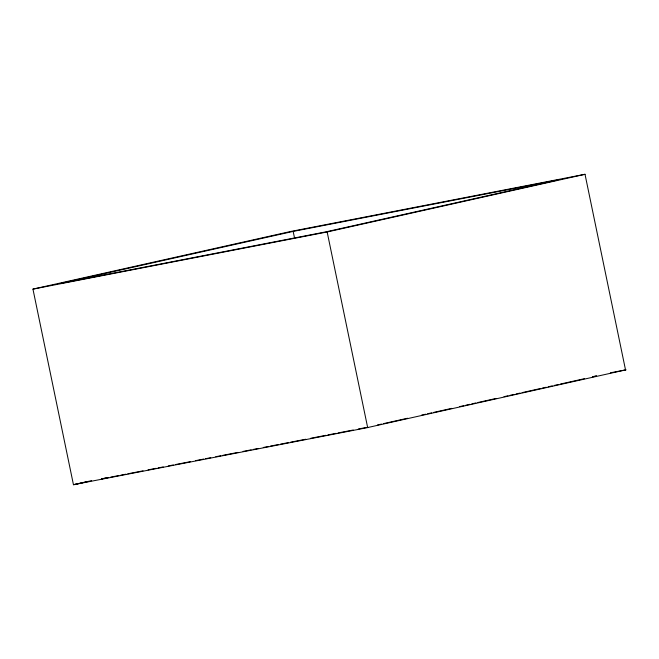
<?xml version="1.0" encoding="UTF-8"?>
<svg xmlns="http://www.w3.org/2000/svg" width="659" height="659" viewBox="0 0 659 659"><rect width="100%" height="100%" fill="white"/><g stroke="black" fill="none" stroke-linecap="round" stroke-linejoin="round"><path stroke-width="0.99" d="M368.183 427.485L73.454 484.711L32.95 289.12L290.817 231.449L585.011 174.289L625.515 369.88M293.164 231.408L61.089 283.312L325.867 231.869L557.942 179.965L293.164 231.408L294.614 238.426M32.95 289.12L327.152 231.968L585.011 174.289M73.454 484.711L91.51 480.666M73.989 484.645L88.034 481.498M107.615 477.553L101.593 478.904L108.661 477.528M377.418 424.989L381.437 424.091M383.447 423.638L407.559 418.243M421.628 415.096L425.648 414.198M427.658 413.753L431.67 412.855M433.68 412.402L451.769 408.358M459.801 406.562L463.821 405.664M465.831 405.211L469.851 404.313M471.86 403.86L475.88 402.962M477.89 402.517L495.972 398.473M504.011 396.677L508.023 395.771M510.033 395.326L514.053 394.428M516.063 393.975L520.083 393.077M522.093 392.632L540.174 388.588M542.184 388.135L546.204 387.237M548.214 386.784L552.234 385.886M554.244 385.441L558.264 384.543M560.274 384.09L584.385 378.694M592.416 376.899L596.436 376.001M610.407 372.813L626.05 369.806L367.656 427.551L327.152 231.968M592.383 376.726L596.428 375.943M110.687 477.132L118.768 475.559M120.795 475.172L125.844 474.192M127.862 473.796L143.028 470.847M148.077 469.867L156.167 468.302M158.185 467.906L163.234 466.926M168.292 465.938L173.342 464.957M175.368 464.57L190.525 461.621M195.575 460.641L203.664 459.068M205.682 458.68L210.732 457.692M215.79 456.712L220.839 455.731M222.866 455.336L238.023 452.395M243.072 451.415L251.161 449.842M253.18 449.446L258.237 448.466M263.287 447.486L268.337 446.505M270.363 446.11L278.444 444.537M280.47 444.15L288.551 442.576M290.578 442.181L305.735 439.24M310.784 438.26L325.941 435.311M327.968 434.915L336.049 433.35M338.075 432.955L353.232 430.014M358.282 429.025L366.371 427.46"/></g></svg>
